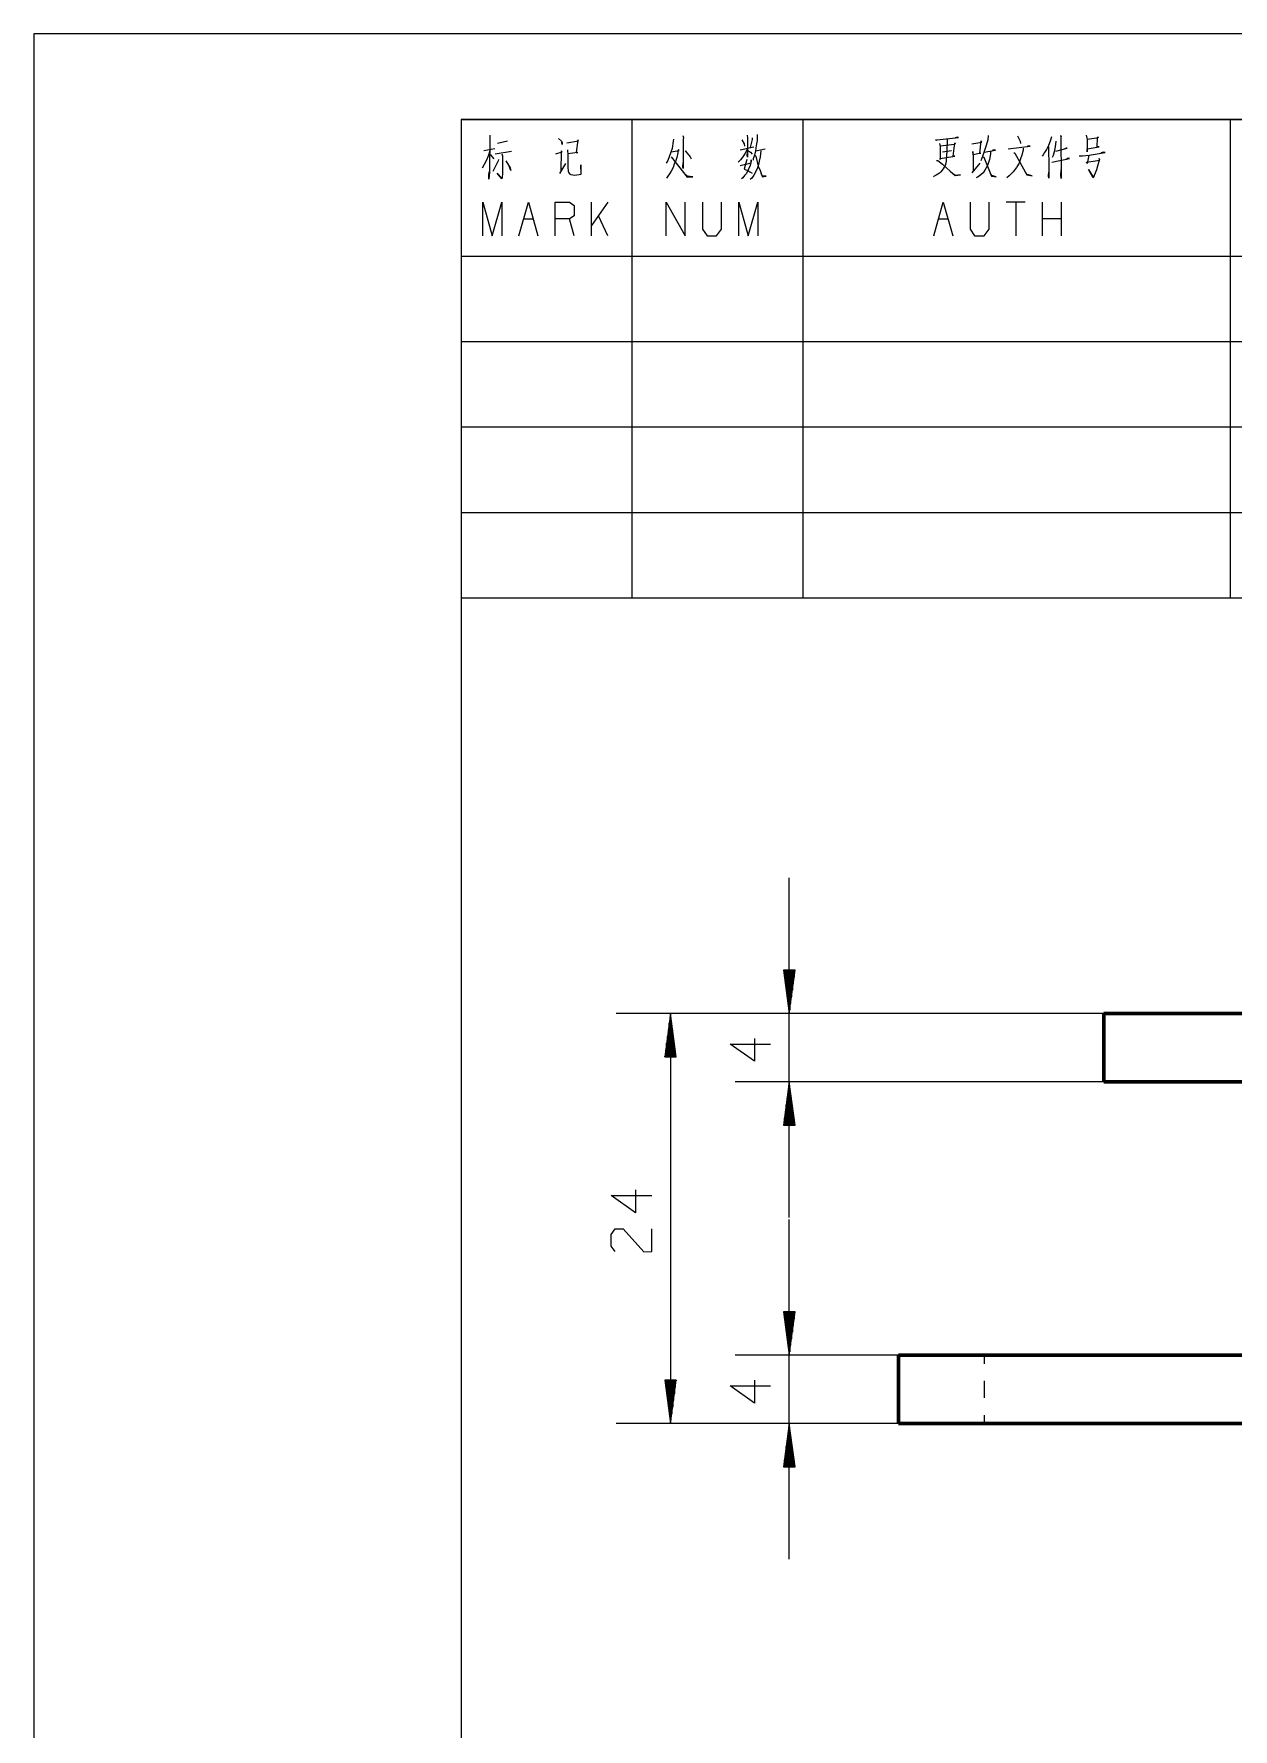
# Model space of a CAD drawing. Header units: millimetres. Extents: x 0 to 210, y 0 to 503.
# Drawn here: x 0 to 70.2, y 197.8 to 297 of the extents above; entities that cross this region are included whole.
import ezdxf

# ---------------------------------------------------------------- set-up
doc = ezdxf.new("R2010")
doc.units = ezdxf.units.MM
doc.layers.add('101', color=7, linetype='CONTINUOUS', true_color=0xffffff)

msp = doc.modelspace()

# ---------------------------------------------------------------- linework, layer by layer
at = {"layer": '101', "color": 133, "linetype": 'Continuous'}
for p, q in [((210, 297), (0, 297)), ((0, 297), (0, 0)), ((205, 292), (25, 292)), ((25, 292), (25, 5)), ((25, 292), (100.00001, 292)), ((25, 292), (100.00001, 292)), ((25, 292), (100.00001, 292)), ((25, 292), (25, 264.00003)), ((35, 292), (35, 264.00003)), ((45, 292), (45, 264.00003)), ((70, 292), (70, 264.00003)), ((25, 284.00003), (100.00001, 284.00003)), ((25, 279), (100.00001, 279)), ((25, 274), (100.00001, 274)), ((25, 269), (100.00001, 269)), ((25, 264.00003), (100.00001, 264.00003))]:
    msp.add_line(p, q, dxfattribs=at)
at = {"layer": '101', "color": 72, "linetype": 'Continuous'}
for p, q in [((26.67216, 291.06757), (26.65753, 288.89407)), ((27.12585, 290.61218), (27.71124, 290.73639)), ((30.69569, 290.88129), (30.8713, 290.71567)), ((30.8713, 290.71567), (30.91521, 290.63287)), ((30.91521, 290.52939), (30.90058, 290.67429)), ((31.19327, 290.63287), (31.86648, 290.73639)), ((31.82257, 290.79849), (31.73476, 290.05328)), ((31.86648, 290.73639), (31.82257, 290.79849)), ((37.4166, 290.71567), (37.34342, 290.3017)), ((37.43123, 290.8399), (37.4166, 290.71567)), ((37.97272, 291.04688), (38.01663, 290.94339)), ((38.00199, 290.8399), (37.98736, 289.12177)), ((38.01663, 290.94339), (38.00199, 290.8399)), ((41.42548, 290.79849), (41.5572, 290.57077)), ((41.73281, 291.06757), (41.76208, 290.92267)), ((41.76208, 290.92267), (41.76208, 289.78418)), ((42.02551, 290.81918), (41.90843, 290.34308)), ((42.02551, 290.92267), (42.02551, 290.81918)), ((42.31821, 290.75708), (42.27431, 290.46729)), ((42.33285, 290.9848), (42.31821, 290.75708)), ((42.33285, 291.10898), (42.33285, 290.9848)), ((52.76271, 290.81918), (52.82125, 290.77777)), ((52.82125, 290.77777), (52.85052, 290.79849)), ((52.85052, 290.79849), (54.10912, 290.94339)), ((53.43591, 290.8399), (53.42128, 290.17749)), ((54.06521, 290.96408), (53.91887, 290.92267)), ((54.10912, 290.94339), (54.06521, 290.96408)), ((54.88423, 290.57077), (55.46962, 290.67429)), ((55.41108, 290.73639), (55.33791, 290.0119)), ((55.46962, 290.67429), (55.41108, 290.73639)), ((55.82086, 290.79849), (55.73306, 290.46729)), ((55.85013, 291.04688), (55.82086, 290.79849)), ((57.56188, 291.02618), (57.66432, 290.8399)), ((57.66432, 290.8399), (57.70823, 290.71567)), ((57.70823, 290.71567), (57.7375, 290.59149)), ((59.47851, 290.71567), (59.37607, 290.46729)), ((59.55169, 290.9848), (59.47851, 290.71567)), ((59.80048, 290.71567), (59.75658, 290.38449)), ((60.07854, 291.06757), (60.12244, 290.9848)), ((60.12244, 290.9848), (60.09318, 291.02618)), ((60.09318, 291.02618), (60.10781, 288.54218)), ((61.57077, 291.06757), (61.6293, 290.81918)), ((62.18543, 290.90198), (61.6293, 290.81918)), ((61.6293, 290.81918), (61.6293, 290.09467)), ((62.28788, 290.92267), (62.18543, 290.90198)), ((62.2147, 290.38449), (62.24397, 290.90198)), ((62.24397, 290.90198), (62.25861, 290.9848)), ((62.25861, 290.9848), (62.28788, 290.92267)), ((26.33556, 290.17749), (26.96486, 290.3017)), ((26.59899, 289.90839), (26.48191, 289.61859)), ((26.67216, 290.1568), (26.59899, 289.90839)), ((26.70143, 289.94977), (26.92096, 289.68069)), ((26.99413, 289.99118), (27.9454, 290.13608)), ((27.18439, 289.65997), (27.16975, 289.57718)), ((27.37464, 289.99118), (27.41854, 289.86697)), ((27.41854, 289.86697), (27.41854, 288.832)), ((30.5347, 289.99118), (30.91521, 290.09467)), ((30.85667, 290.1568), (30.8274, 288.95618)), ((30.91521, 290.09467), (30.85667, 290.1568)), ((30.91521, 290.63287), (30.91521, 290.52939)), ((31.22254, 290.21887), (31.25181, 289.90839)), ((31.82257, 290.05328), (31.25181, 289.99118)), ((31.25181, 289.90839), (31.25181, 289.20459)), ((31.73476, 290.05328), (31.82257, 290.05328)), ((37.18244, 289.80487), (37.09463, 289.59787)), ((37.25561, 290.0119), (37.18244, 289.80487)), ((37.34342, 290.3017), (37.25561, 290.0119)), ((37.28488, 290.09467), (37.7532, 290.17749)), ((37.28488, 289.80487), (38.22152, 288.62497)), ((37.62149, 289.76349), (37.56294, 289.59787)), ((37.68002, 290.03259), (37.62149, 289.76349)), ((37.70929, 290.21887), (37.68002, 290.03259)), ((37.7532, 290.17749), (37.70929, 290.21887)), ((38.10443, 290.1568), (38.13371, 290.13608)), ((38.13371, 290.13608), (38.39713, 289.80487)), ((38.39713, 289.80487), (38.47031, 289.68069)), ((41.33767, 290.21887), (42.12796, 290.38449)), ((41.48402, 289.80487), (41.35231, 289.63928)), ((41.61573, 290.0119), (41.48402, 289.80487)), ((41.5572, 290.57077), (41.58646, 290.42587)), ((41.71818, 289.65997), (41.5572, 289.08038)), ((41.74745, 290.23956), (41.61573, 290.0119)), ((41.73281, 289.92908), (41.76208, 290.05328)), ((41.76208, 289.78418), (41.73281, 289.92908)), ((41.76208, 290.19818), (41.9377, 290.07397)), ((41.9377, 290.07397), (42.02551, 289.97049)), ((42.09869, 289.68069), (42.08405, 289.61859)), ((42.17186, 289.90839), (42.09869, 289.68069)), ((42.2304, 290.1568), (42.17186, 289.90839)), ((42.21577, 289.88766), (42.24504, 289.84628)), ((42.27431, 290.46729), (42.2304, 290.1568)), ((42.24504, 290.1568), (42.78653, 290.28098)), ((42.24504, 289.84628), (42.39138, 289.26666)), ((42.49383, 289.80487), (42.44992, 289.55649)), ((42.53773, 290.1568), (42.49383, 289.80487)), ((52.99686, 290.59149), (53.04077, 290.40518)), ((53.02613, 289.70139), (53.8896, 289.84628)), ((53.04077, 289.65997), (53.02613, 289.70139)), ((53.87496, 290.52939), (53.04077, 290.42587)), ((53.04077, 290.40518), (53.04077, 290.0119)), ((53.04077, 290.0119), (53.04077, 289.65997)), ((53.17248, 290.09467), (53.69934, 290.17749)), ((53.39201, 289.65997), (53.37737, 289.55649)), ((53.40664, 289.84628), (53.39201, 289.65997)), ((53.42128, 290.17749), (53.40664, 289.84628)), ((53.80179, 289.84628), (53.8896, 290.63287)), ((53.8896, 289.84628), (53.80179, 289.84628)), ((53.91887, 290.57077), (53.87496, 290.52939)), ((53.8896, 290.63287), (53.91887, 290.57077)), ((54.97204, 289.92908), (54.94277, 290.11539)), ((54.94277, 290.11539), (54.97204, 289.88766)), ((54.97204, 289.88766), (54.95741, 288.95618)), ((55.41108, 290.0119), (54.97204, 289.92908)), ((55.33791, 290.0119), (55.41108, 290.0119)), ((55.46962, 289.72208), (55.41108, 289.57718)), ((55.52817, 289.88766), (55.46962, 289.72208)), ((55.61598, 290.11539), (55.52817, 289.88766)), ((55.5428, 289.80487), (55.58671, 289.78418)), ((55.58671, 289.78418), (56.04039, 288.66638)), ((55.73306, 290.46729), (55.61598, 290.11539)), ((55.61598, 290.07397), (56.27455, 290.19818)), ((55.92331, 289.65997), (55.86477, 289.47369)), ((55.98185, 289.99118), (55.92331, 289.65997)), ((55.98185, 290.11539), (55.98185, 289.99118)), ((56.20137, 290.21887), (56.08429, 290.17749)), ((56.27455, 290.19818), (56.20137, 290.21887)), ((57.02039, 290.28098), (58.29362, 290.42587)), ((57.34236, 290.05328), (57.4009, 290.0119)), ((57.4009, 290.0119), (58.10337, 288.74918)), ((57.7375, 289.68069), (57.64969, 289.43228)), ((57.81067, 289.90839), (57.7375, 289.68069)), ((57.88385, 290.19818), (57.81067, 289.90839)), ((57.88385, 290.32239), (57.88385, 290.19818)), ((58.20581, 290.44659), (58.118, 290.40518)), ((58.29362, 290.42587), (58.20581, 290.44659)), ((59.0541, 289.92908), (58.99556, 289.84628)), ((59.14191, 290.05328), (59.0541, 289.92908)), ((59.25899, 290.23956), (59.14191, 290.05328)), ((59.37607, 290.46729), (59.25899, 290.23956)), ((59.37607, 290.40518), (59.3907, 289.16318)), ((59.56632, 289.49438), (60.6054, 289.70139)), ((59.6395, 289.88766), (59.59559, 289.76349)), ((59.69804, 290.09467), (59.6395, 289.88766)), ((59.75658, 290.38449), (59.69804, 290.09467)), ((59.80048, 290.13608), (60.47369, 290.32239)), ((60.40051, 290.32239), (60.28343, 290.26028)), ((60.47369, 290.32239), (60.40051, 290.32239)), ((60.53222, 289.72208), (60.40051, 289.65997)), ((60.6054, 289.70139), (60.53222, 289.72208)), ((61.17562, 289.86697), (61.36588, 289.86697)), ((61.36588, 289.86697), (61.74638, 289.90839)), ((61.6293, 290.28098), (62.33178, 290.38449)), ((61.6293, 290.09467), (61.6293, 290.28098)), ((61.73175, 289.90839), (61.6293, 289.41156)), ((61.74638, 289.90839), (62.68302, 290.05328)), ((62.33178, 290.38449), (62.2147, 290.38449)), ((62.37568, 289.61859), (62.33178, 289.70139)), ((62.33178, 289.70139), (62.33178, 289.61859)), ((62.58057, 290.07397), (62.43422, 290.03259)), ((62.68302, 290.05328), (62.58057, 290.07397)), ((26.3502, 289.34949), (26.23312, 289.14249)), ((26.48191, 289.61859), (26.3502, 289.34949)), ((26.61362, 288.70779), (26.64289, 288.93549)), ((26.62826, 288.50079), (26.61362, 288.70779)), ((26.65753, 288.89407), (26.62826, 288.50079)), ((27.16975, 289.57718), (26.86242, 288.95618)), ((27.38927, 288.52148), (27.11121, 288.85269)), ((27.11121, 288.85269), (27.38927, 288.56287)), ((27.41854, 288.832), (27.40391, 288.60428)), ((27.6088, 289.57718), (27.87222, 289.16318)), ((27.91613, 288.99759), (27.81369, 289.26666)), ((27.87222, 289.16318), (27.91613, 288.99759)), ((30.76886, 288.832), (31.1201, 289.41156)), ((30.8274, 288.95618), (30.76886, 288.832)), ((31.25181, 289.20459), (31.26645, 288.9769)), ((31.26645, 288.9769), (31.29572, 288.87338)), ((31.29572, 288.87338), (31.33962, 288.81128)), ((31.33962, 288.81128), (31.41279, 288.76987)), ((31.41279, 288.76987), (31.52987, 288.74918)), ((31.52987, 288.74918), (31.66159, 288.72849)), ((31.66159, 288.72849), (32.02746, 288.79059)), ((32.02746, 288.79059), (31.99819, 289.3288)), ((31.99819, 289.3288), (31.99819, 288.79059)), ((37.09463, 289.59787), (37.00682, 289.43228)), ((37.09463, 288.66638), (37.02145, 288.56287)), ((37.19707, 288.81128), (37.09463, 288.66638)), ((37.28488, 288.9769), (37.19707, 288.81128)), ((37.40196, 289.1839), (37.28488, 288.9769)), ((37.47514, 289.37018), (37.40196, 289.1839)), ((37.56294, 289.59787), (37.47514, 289.37018)), ((37.97272, 289.22528), (38.00199, 289.45297)), ((37.98736, 289.12177), (37.97272, 289.22528)), ((38.23615, 288.66638), (38.07516, 288.81128)), ((38.54348, 288.64569), (38.23615, 288.66638)), ((41.35231, 289.63928), (41.22059, 289.49438)), ((41.33767, 289.30807), (41.96698, 289.45297)), ((41.58646, 288.70779), (41.48402, 288.58359)), ((41.5572, 289.08038), (41.65964, 289.039)), ((41.70354, 288.832), (41.58646, 288.70779)), ((41.65964, 289.039), (41.77672, 288.99759)), ((41.80599, 289.039), (41.70354, 288.832)), ((41.77672, 288.99759), (41.8938, 288.93549)), ((41.90843, 289.30807), (41.80599, 289.039)), ((41.8938, 288.93549), (42.04015, 288.85269)), ((41.98161, 289.55649), (41.90843, 289.30807)), ((41.96698, 289.45297), (41.98161, 289.63928)), ((41.98161, 289.63928), (41.98161, 289.55649)), ((42.12796, 288.72849), (42.01088, 288.56287)), ((42.2304, 288.91476), (42.12796, 288.72849)), ((42.34748, 289.16318), (42.2304, 288.91476)), ((42.40602, 289.34949), (42.34748, 289.16318)), ((42.39138, 289.26666), (42.49383, 288.99759)), ((42.44992, 289.55649), (42.40602, 289.34949)), ((42.49383, 288.99759), (42.59628, 288.70779)), ((42.62555, 288.6871), (42.55237, 288.81128)), ((42.59628, 288.70779), (42.62555, 288.64569)), ((42.84507, 288.66638), (42.62555, 288.6871)), ((42.62555, 288.64569), (42.84507, 288.66638)), ((52.68953, 288.66638), (52.64563, 288.64569)), ((52.79198, 288.72849), (52.68953, 288.66638)), ((52.89442, 288.79059), (52.79198, 288.72849)), ((52.82125, 289.59787), (52.89442, 289.59787)), ((52.89442, 289.59787), (53.17248, 289.37018)), ((52.99686, 288.85269), (52.89442, 288.79059)), ((53.07004, 288.93549), (52.99686, 288.85269)), ((53.14321, 289.01828), (53.07004, 288.93549)), ((53.20176, 289.10107), (53.14321, 289.01828)), ((53.17248, 289.37018), (53.40664, 289.16318)), ((53.27493, 289.20459), (53.20176, 289.10107)), ((53.31884, 289.30807), (53.27493, 289.20459)), ((53.36274, 289.43228), (53.31884, 289.30807)), ((53.37737, 289.55649), (53.36274, 289.43228)), ((53.40664, 289.16318), (53.62616, 288.9769)), ((53.62616, 288.9769), (53.90423, 288.70779)), ((53.91887, 288.70779), (53.81642, 288.79059)), ((53.90423, 288.70779), (54.2262, 288.74918)), ((54.2262, 288.74918), (53.91887, 288.70779)), ((54.9135, 288.87338), (55.36718, 289.43228)), ((55.30864, 288.66638), (55.22083, 288.62497)), ((55.42572, 288.76987), (55.30864, 288.66638)), ((55.5428, 288.87338), (55.42572, 288.76987)), ((55.64524, 289.01828), (55.5428, 288.87338)), ((55.73306, 289.16318), (55.64524, 289.01828)), ((55.80623, 289.30807), (55.73306, 289.16318)), ((55.86477, 289.47369), (55.80623, 289.30807)), ((56.05502, 288.70779), (55.98185, 288.832)), ((56.04039, 288.66638), (56.31845, 288.64569)), ((56.31845, 288.64569), (56.05502, 288.70779)), ((57.06429, 288.6871), (56.93258, 288.58359)), ((57.18137, 288.81128), (57.06429, 288.6871)), ((57.31309, 288.93549), (57.18137, 288.81128)), ((57.41553, 289.08038), (57.31309, 288.93549)), ((57.50334, 289.1839), (57.41553, 289.08038)), ((57.51797, 289.22528), (57.50334, 289.1839)), ((57.64969, 289.43228), (57.51797, 289.22528)), ((58.118, 288.76987), (58.01556, 288.89407)), ((58.10337, 288.74918), (58.42534, 288.6871)), ((58.42534, 288.6871), (58.118, 288.76987)), ((59.37607, 288.6871), (59.3907, 288.91476)), ((59.3907, 288.56287), (59.37607, 288.6871)), ((59.3907, 289.16318), (59.3907, 288.81128)), ((59.3907, 288.81128), (59.3907, 288.56287)), ((60.09318, 288.72849), (60.10781, 289.039)), ((60.10781, 288.54218), (60.09318, 288.72849)), ((61.60004, 289.49438), (62.37568, 289.61859)), ((61.6293, 289.41156), (61.60004, 289.49438)), ((61.98055, 288.58359), (61.71711, 289.05969)), ((61.71711, 289.05969), (61.99518, 288.62497)), ((62.05372, 288.70779), (62.00982, 288.60428)), ((62.11226, 288.85269), (62.05372, 288.70779)), ((62.18543, 289.039), (62.11226, 288.85269)), ((62.24397, 289.26666), (62.18543, 289.039)), ((62.33178, 289.61859), (62.24397, 289.26666)), ((27.40391, 288.60428), (27.38927, 288.52148)), ((38.22152, 288.62497), (38.55812, 288.64569)), ((38.55812, 288.64569), (38.54348, 288.64569)), ((41.48402, 288.58359), (41.41085, 288.52148)), ((42.01088, 288.56287), (41.92307, 288.48007)), ((55.22083, 288.62497), (55.13302, 288.58359)), ((62.00982, 288.60428), (61.98055, 288.58359)), ((26.26239, 285.17844), (26.26239, 287.14493)), ((26.26239, 287.14493), (26.81851, 285.17844)), ((26.81851, 285.17844), (27.37464, 287.14493)), ((27.37464, 287.14493), (27.37464, 285.17844)), ((28.38391, 285.17844), (28.94003, 287.14493)), ((28.94003, 287.14493), (29.49616, 285.17844)), ((30.50543, 285.17844), (30.50543, 287.14493)), ((30.50543, 287.14493), (31.33962, 287.14493)), ((31.33962, 287.14493), (31.61768, 286.95865)), ((31.61768, 286.95865), (31.61768, 286.35834)), ((32.62695, 285.17844), (32.62695, 287.14493)), ((33.59286, 287.14493), (32.62695, 285.77875)), ((37.00682, 285.17844), (37.00682, 287.14493)), ((37.00682, 287.14493), (38.11907, 285.17844)), ((38.11907, 285.17844), (38.11907, 287.14493)), ((39.12834, 287.14493), (39.12834, 285.57172)), ((40.24059, 285.57172), (40.24059, 287.14493)), ((41.24986, 285.17844), (41.24986, 287.14493)), ((41.24986, 287.14493), (41.80599, 285.17844)), ((41.80599, 285.17844), (42.36212, 287.14493)), ((42.36212, 287.14493), (42.36212, 285.17844)), ((52.66027, 285.17844), (53.21639, 287.14493)), ((53.21639, 287.14493), (53.77252, 285.17844)), ((54.78178, 287.14493), (54.78178, 285.57172)), ((55.89404, 285.57172), (55.89404, 287.14493)), ((58.01556, 287.14493), (56.90331, 287.14493)), ((57.45943, 287.14493), (57.45943, 285.17844)), ((59.02483, 285.17844), (59.02483, 287.14493)), ((60.13708, 285.17844), (60.13708, 287.14493)), ((28.66197, 286.17203), (29.2181, 286.17203)), ((31.33962, 286.17203), (30.50543, 286.17203)), ((31.61768, 286.35834), (31.33962, 286.17203)), ((31.61768, 285.17844), (31.33962, 286.17203)), ((33.59286, 285.17844), (33.03673, 286.35834)), ((52.93833, 286.17203), (53.49445, 286.17203)), ((60.13708, 286.17203), (59.02483, 286.17203)), ((39.12834, 285.57172), (39.39177, 285.17844)), ((39.39177, 285.17844), (39.9479, 285.17844)), ((39.9479, 285.17844), (40.24059, 285.57172)), ((54.78178, 285.57172), (55.04522, 285.17844)), ((55.04522, 285.17844), (55.60134, 285.17844)), ((55.60134, 285.17844), (55.89404, 285.57172)), ((42.16406, 238.22342), (42.16406, 236.88013)), ((42.16406, 236.88013), (40.73906, 237.8876)), ((40.73906, 237.8876), (43.11406, 237.8876)), ((35.21338, 229.36165), (35.21338, 228.01836)), ((35.21338, 228.01836), (33.78838, 229.02585)), ((33.78838, 229.02585), (36.16338, 229.02585)), ((33.78838, 226.74937), (34.01338, 227.08519)), ((33.78838, 226.06004), (33.78838, 226.74937)), ((34.01338, 227.08519), (34.48838, 227.08519)), ((34.48838, 227.08519), (35.68838, 225.72421)), ((36.16338, 225.74188), (36.16338, 227.08519)), ((34.01338, 225.74188), (33.78838, 226.06004)), ((35.68838, 225.72421), (36.16338, 225.74188)), ((42.16406, 216.88013), (40.73906, 217.8876)), ((40.73906, 217.8876), (43.11406, 217.8876)), ((42.16406, 218.22342), (42.16406, 216.88013))]:
    msp.add_line(p, q, dxfattribs=at)
at = {"layer": '101', "color": 22, "linetype": 'Continuous'}
for p, q in [((44.20656, 227.74536), (44.20656, 247.62036)), ((44.54096, 242.22287), (43.87216, 242.22287)), ((43.87216, 242.22287), (44.20656, 239.68286)), ((43.87636, 242.22287), (43.87636, 242.19099)), ((43.87636, 242.22287), (43.87636, 242.19099)), ((43.92716, 242.22287), (43.92716, 241.80511)), ((43.97796, 242.22287), (43.97796, 241.41925)), ((44.02876, 242.22287), (44.02876, 241.0334)), ((44.07956, 242.22287), (44.07956, 240.64752)), ((44.13036, 242.22287), (44.13036, 240.26166)), ((44.18116, 242.22287), (44.18116, 239.87581)), ((44.20656, 239.68286), (44.54096, 242.22287)), ((44.23196, 242.22287), (44.23196, 239.87581)), ((44.28276, 242.22287), (44.28276, 240.26166)), ((44.33356, 242.22287), (44.33356, 240.64752)), ((44.38436, 242.22287), (44.38436, 241.0334)), ((44.43516, 242.22287), (44.43516, 241.41925)), ((44.48596, 242.22287), (44.48596, 241.80511)), ((44.53676, 242.22287), (44.53676, 242.19099)), ((44.53676, 242.22287), (44.53676, 242.19099)), ((62.60194, 239.68286), (34.08088, 239.68286)), ((37.25588, 239.68286), (36.92148, 237.14287)), ((37.17968, 237.14287), (37.17968, 239.10406)), ((37.23048, 237.14287), (37.23048, 239.48993)), ((37.25588, 239.68286), (37.25588, 215.68286)), ((37.59028, 237.14287), (37.25588, 239.68286)), ((37.28128, 237.14287), (37.28128, 239.48993)), ((37.33208, 237.14287), (37.33208, 239.10406)), ((62.60194, 239.68286), (41.03156, 239.68286)), ((37.07808, 237.14287), (37.07808, 238.33234)), ((37.12888, 237.14287), (37.12888, 238.71822)), ((37.38288, 237.14287), (37.38288, 238.71822)), ((37.43368, 237.14287), (37.43368, 238.33234)), ((36.92148, 237.14287), (37.59028, 237.14287)), ((36.92568, 237.14287), (36.92568, 237.17474)), ((36.92568, 237.14287), (36.92568, 237.17474)), ((36.97648, 237.14287), (36.97648, 237.56062)), ((37.02728, 237.14287), (37.02728, 237.94647)), ((37.48448, 237.14287), (37.48448, 237.94647)), ((37.53528, 237.14287), (37.53528, 237.56062)), ((37.58608, 237.14287), (37.58608, 237.17474)), ((37.58608, 237.14287), (37.58608, 237.17474)), ((62.60194, 235.68286), (41.03156, 235.68286)), ((44.20656, 235.68286), (43.87216, 233.14287)), ((44.13036, 233.14287), (44.13036, 235.10406)), ((44.18116, 233.14287), (44.18116, 235.48993)), ((44.54096, 233.14287), (44.20656, 235.68286)), ((44.23196, 233.14287), (44.23196, 235.48993)), ((44.28276, 233.14287), (44.28276, 235.10406)), ((44.02876, 233.14287), (44.02876, 234.33234)), ((44.07956, 233.14287), (44.07956, 234.7182)), ((44.33356, 233.14287), (44.33356, 234.7182)), ((44.38436, 233.14287), (44.38436, 234.33234)), ((43.87216, 233.14287), (44.54096, 233.14287)), ((43.87636, 233.14287), (43.87636, 233.17473)), ((43.87636, 233.14287), (43.87636, 233.17473)), ((43.92716, 233.14287), (43.92716, 233.56061)), ((43.97796, 233.14287), (43.97796, 233.94647)), ((44.43516, 233.14287), (44.43516, 233.94647)), ((44.48596, 233.14287), (44.48596, 233.56061)), ((44.53676, 233.14287), (44.53676, 233.17473)), ((44.53676, 233.14287), (44.53676, 233.17473)), ((44.20656, 207.74536), (44.20656, 227.62036)), ((44.54096, 222.22287), (43.87216, 222.22287)), ((43.87216, 222.22287), (44.20656, 219.68286)), ((43.87636, 222.22287), (43.87636, 222.19098)), ((43.87636, 222.22287), (43.87636, 222.19098)), ((43.92716, 222.22287), (43.92716, 221.80511)), ((43.97796, 222.22287), (43.97796, 221.41925)), ((44.02876, 222.22287), (44.02876, 221.0334)), ((44.07956, 222.22287), (44.07956, 220.64752)), ((44.13036, 222.22287), (44.13036, 220.26166)), ((44.18116, 222.22287), (44.18116, 219.87581)), ((44.20656, 219.68286), (44.54096, 222.22287)), ((44.23196, 222.22287), (44.23196, 219.87581)), ((44.28276, 222.22287), (44.28276, 220.26166)), ((44.33356, 222.22287), (44.33356, 220.64752)), ((44.38436, 222.22287), (44.38436, 221.0334)), ((44.43516, 222.22287), (44.43516, 221.41925)), ((44.48596, 222.22287), (44.48596, 221.80511)), ((44.53676, 222.22287), (44.53676, 222.19098)), ((44.53676, 222.22287), (44.53676, 222.19098)), ((50.60194, 219.68286), (41.03156, 219.68286)), ((37.59028, 218.22287), (36.92148, 218.22287)), ((36.92148, 218.22287), (37.25588, 215.68286)), ((36.92568, 218.22287), (36.92568, 218.19099)), ((36.92568, 218.22287), (36.92568, 218.19099)), ((36.97648, 218.22287), (36.97648, 217.80511)), ((37.02728, 218.22287), (37.02728, 217.41925)), ((37.07808, 218.22287), (37.07808, 217.0334)), ((37.12888, 218.22287), (37.12888, 216.64752)), ((37.17968, 218.22287), (37.17968, 216.26166)), ((37.23048, 218.22287), (37.23048, 215.87581)), ((37.25588, 215.68286), (37.59028, 218.22287)), ((37.28128, 218.22287), (37.28128, 215.87581)), ((37.33208, 218.22287), (37.33208, 216.26166)), ((37.38288, 218.22287), (37.38288, 216.64752)), ((37.43368, 218.22287), (37.43368, 217.0334)), ((37.48448, 218.22287), (37.48448, 217.41925)), ((37.53528, 218.22287), (37.53528, 217.80511)), ((37.58608, 218.22287), (37.58608, 218.19099)), ((37.58608, 218.22287), (37.58608, 218.19099)), ((50.60194, 215.68286), (34.08088, 215.68286)), ((50.60194, 215.68286), (41.03156, 215.68286)), ((44.20656, 215.68286), (43.87216, 213.14287)), ((44.18116, 213.14287), (44.18116, 215.48993)), ((44.54096, 213.14287), (44.20656, 215.68286)), ((44.23196, 213.14287), (44.23196, 215.48993)), ((44.02876, 213.14287), (44.02876, 214.33234)), ((44.07956, 213.14287), (44.07956, 214.7182)), ((44.13036, 213.14287), (44.13036, 215.10406)), ((44.28276, 213.14287), (44.28276, 215.10406)), ((44.33356, 213.14287), (44.33356, 214.7182)), ((44.38436, 213.14287), (44.38436, 214.33234)), ((43.92716, 213.14287), (43.92716, 213.56061)), ((43.97796, 213.14287), (43.97796, 213.94647)), ((44.43516, 213.14287), (44.43516, 213.94647)), ((44.48596, 213.14287), (44.48596, 213.56061)), ((43.87216, 213.14287), (44.54096, 213.14287)), ((43.87636, 213.14287), (43.87636, 213.17474)), ((43.87636, 213.14287), (43.87636, 213.17474)), ((44.53676, 213.14287), (44.53676, 213.17474)), ((44.53676, 213.14287), (44.53676, 213.17474))]:
    msp.add_line(p, q, dxfattribs=at)
at = {"layer": '101', "color": 151, "linetype": 'Continuous', "lineweight": 60}
for p, q in [((62.60194, 235.68286), (62.60194, 239.68286)), ((62.60194, 239.68286), (72.60194, 239.68286)), ((72.60194, 235.68286), (62.60194, 235.68286)), ((50.60194, 219.68286), (119.60194, 219.68286)), ((50.60194, 215.68286), (50.60194, 219.68286)), ((50.60194, 215.68286), (120.60194, 215.68286))]:
    msp.add_line(p, q, dxfattribs=at)
at = {"layer": '101', "color": 53, "linetype": 'Continuous'}
for p, q in [((55.60194, 219.68286), (55.60194, 219.18286)), ((55.60194, 218.18286), (55.60194, 217.18286)), ((55.60194, 216.18286), (55.60194, 215.68286))]:
    msp.add_line(p, q, dxfattribs=at)

doc.saveas('drawing.dxf')
